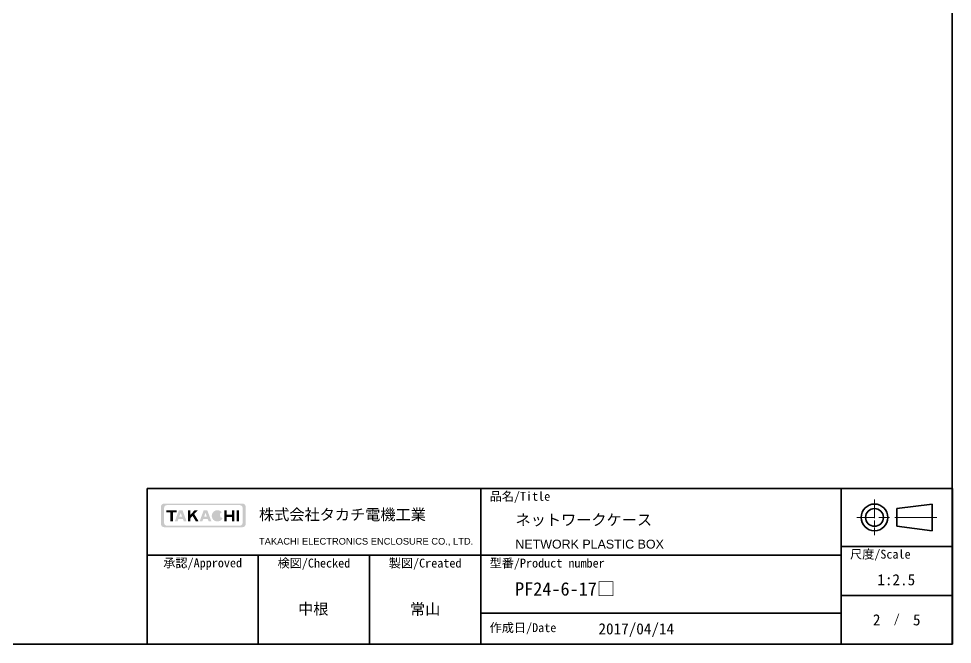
# Model space of a CAD drawing. Header units: millimetres. Extents: x 29 to 4761, y 16 to 859.
# Drawn here: x 1274 to 1798, y 16 to 367 of the extents above; entities that cross this region are included whole.
import ezdxf
from ezdxf.enums import TextEntityAlignment as Align

# ---------------------------------------------------------------- set-up
doc = ezdxf.new("R2010")
doc.units = ezdxf.units.MM
doc.header["$LTSCALE"] = 2
doc.linetypes.add('CHAIN', pattern=[0.3543, 0.2362, -0.0295, 0.0591, -0.0295])
for name, color, linetype, lineweight in [('Border (ISO)', 7, 'Continuous', 35), ('Hatch (ISO)', 1, 'Continuous', 18), ('Title (ISO)', 7, 'Continuous', 35)]:
    doc.layers.add(name, color=color, linetype=linetype, lineweight=lineweight)
doc.styles.add('textstyle4', font='msgothic.ttc')
doc.styles.add('textstyle5', font='arial.ttf')

# ---------------------------------------------------------------- blocks, each defined once
blk = doc.blocks.new('図面枠 tk図枠')
at = {"layer": 'Border (ISO)'}
for p in [(405.5, 289), (14.5, 8)]:
    blk.add_line(p, (405.5, 8), dxfattribs=at)
blk = doc.blocks.new('表題欄 tk表題欄')
at = {"layer": 'Hatch (ISO)', "transparency": 33554687}
h = blk.add_hatch(color=256, dxfattribs=at)
edge = h.paths.add_edge_path(flags=0)
edge.add_arc((95.58, 236.3), 0.596, 270, 360)
edge.add_line((96.17, 236.3), (96.17, 239.71))
edge.add_arc((95.58, 239.71), 0.596, 0, 90)
edge.add_line((95.58, 240.31), (79.14, 240.31))
edge.add_arc((79.14, 239.71), 0.596, 90, 180)
edge.add_line((78.54, 239.71), (78.54, 236.3))
edge.add_arc((79.14, 236.3), 0.596, 180, 270)
edge.add_line((79.14, 235.7), (95.58, 235.7))
edge = h.paths.add_edge_path(flags=0)
edge.add_line((77.84, 239.96), (77.84, 236.05))
edge.add_arc((78.54, 236.05), 0.702, 180, 270)
edge.add_line((78.54, 235.35), (96.17, 235.35))
edge.add_arc((96.17, 236.05), 0.702, 270, 360)
edge.add_line((96.87, 236.05), (96.87, 239.96))
edge.add_arc((96.17, 239.96), 0.702, 0, 90)
edge.add_line((96.17, 240.66), (78.54, 240.66))
edge.add_arc((78.54, 239.96), 0.702, 90, 180)
for points in [[(79.07, 239.15), (79.07, 238.66), (79.92, 238.66), (79.92, 236.66), (80.51, 236.66), (80.51, 238.66), (81.36, 238.66), (81.36, 239.15)], [(85.68, 236.66), (84.94, 237.89), (84.42, 237.32), (84.42, 236.66), (83.9, 236.66), (83.9, 239.15), (84.42, 239.15), (84.42, 238.1), (85.39, 239.15), (86.11, 239.15), (85.32, 238.3), (86.3, 236.66)], [(92.09, 239.15), (92.09, 236.66), (92.61, 236.66), (92.61, 237.66), (93.77, 237.66), (93.77, 236.66), (94.29, 236.66), (94.29, 239.15), (93.77, 239.15), (93.77, 238.15), (92.61, 238.15), (92.61, 239.15)], [(94.84, 239.15), (94.84, 236.66), (95.36, 236.66), (95.36, 239.15)]]:
    blk.add_hatch(color=256, dxfattribs=at).paths.add_polyline_path(points, flags=0)
h = blk.add_hatch(color=256, dxfattribs=at)
h.paths.add_polyline_path([(82.59, 237.71), (81.95, 237.71), (82.27, 238.58)], flags=0)
h.paths.add_polyline_path([(82.78, 237.2), (81.76, 237.2), (81.57, 236.66), (80.95, 236.66), (81.86, 239.15), (82.68, 239.15), (83.59, 236.66), (82.98, 236.66)], flags=0)
h = blk.add_hatch(color=256, dxfattribs=at)
h.paths.add_polyline_path([(87.53, 237.71), (88.16, 237.71), (87.85, 238.58)], flags=0)
h.paths.add_polyline_path([(87.14, 236.66), (87.34, 237.2), (88.35, 237.2), (88.55, 236.66), (89.17, 236.66), (88.25, 239.15), (87.44, 239.15), (86.52, 236.66)], flags=0)
h = blk.add_hatch(color=256, dxfattribs=at)
edge = h.paths.add_edge_path(flags=0)
edge.add_arc((90.52, 237.9), 1.27, 38.5505, 336.582)
edge.add_line((91.69, 237.4), (91.17, 237.62))
edge.add_ellipse((90.52, 237.9), major_axis=(0, -0.8), ratio=0.867347, start_angle=-235.349, end_angle=69.4109, ccw=False)
edge.add_line((91.09, 238.36), (91.52, 238.7))
at = {"layer": 'Title (ISO)'}
for p, q in [((74.71, 244.05), (255.71, 244.05)), ((74.71, 209.05), (74.71, 244.05)), ((149.71, 244.05), (149.71, 209.05)), ((230.71, 244.05), (230.71, 209.05)), ((255.71, 244.05), (255.71, 209.05)), ((243.21, 239.55), (251.21, 240.55)), ((243.21, 239.55), (243.21, 235.55)), ((251.21, 234.55), (251.21, 240.55)), ((243.21, 235.55), (251.21, 234.55)), ((230.71, 231.05), (255.71, 231.05)), ((74.71, 229.05), (230.71, 229.05)), ((99.71, 229.05), (99.71, 209.05)), ((124.71, 229.05), (124.71, 209.05)), ((230.71, 220.05), (255.71, 220.05)), ((149.71, 216.05), (230.71, 216.05)), ((255.71, 209.05), (74.71, 209.05))]:
    blk.add_line(p, q, dxfattribs=at)
at = {"layer": 'Title (ISO)', "color": 4, "linetype": 'CHAIN', "lineweight": 18, "ltscale": 8.88956}
blk.add_line((238.21, 241.55), (238.21, 233.55), dxfattribs=at)
at = {"layer": 'Title (ISO)', "color": 4, "linetype": 'CHAIN', "lineweight": 18, "ltscale": 20.001633}
blk.add_line((252.21, 237.55), (234.21, 237.55), dxfattribs=at)
at = {"layer": 'Title (ISO)'}
for radius in [3, 2]:
    blk.add_circle((238.21, 237.55), radius, dxfattribs=at)
at = {"layer": 'Title (ISO)', "color": 1, "char_height": 2, "line_spacing_factor": 1.5, "style": 'textstyle4'}
for s, insert, attachment_point in [('\\fMS Gothic|b0|i0|undefinedundefined|undefinedundefined;\\H2.0000;品名/Title', (151.71, 242.05), 4), ('\\fMS Gothic|b0|i0|undefinedundefined|undefinedundefined;\\H2.0000;尺度/Scale', (232.71, 229.05), 4), ('\\fMS Gothic|b0|i0|undefinedundefined|undefinedundefined;\\H2.0000;承認/Approved', (87.21, 227.05), 5), ('\\fMS Gothic|b0|i0|undefinedundefined|undefinedundefined;\\H2.0000;検図/Checked', (112.21, 227.05), 5), ('\\fMS Gothic|b0|i0|undefinedundefined|undefinedundefined;\\H2.0000;製図/Created', (137.21, 227.05), 5), ('\\fMS Gothic|b0|i0|undefinedundefined|undefinedundefined;\\H2.0000;型番/Product number', (151.71, 227.05), 4), ('\\fMS Gothic|b0|i0|undefinedundefined|undefinedundefined;\\H2.0000;作成日/Date', (151.71, 212.55), 4)]:
    blk.add_mtext(s, dxfattribs=dict(at, insert=insert, attachment_point=attachment_point))
at = {"layer": 'Title (ISO)', "color": 7, "line_spacing_factor": 1.5, "style": 'textstyle4'}
for s, insert, char_height, attachment_point in [('株式会社タカチ電機工業', (99.87, 238.05), 2.5, 4), ('\\fArial|b0|i0|undefinedundefined|undefinedundefined;\\H1.4986;TAKACHI ELECTRONICS ENCLOSURE CO., LTD.', (99.87, 232.05), 1.4986, 4), ('\\fMS Gothic|b0|i0|undefinedundefined|undefinedundefined;\\H2.0000;/', (243.21, 214.55), 2, 5)]:
    blk.add_mtext(s, dxfattribs=dict(at, insert=insert, char_height=char_height, attachment_point=attachment_point))
at = {"layer": 'Title (ISO)', "color": 7}
for tag, height, style, p in [('<品名>', 2.5, 'textstyle4', (157.54, 237)), ('<Title>', 2, 'textstyle5', (157.5, 231.55)), ('<型番>', 3, 'textstyle4', (157.44, 221.49))]:
    blk.add_attdef(tag, text='', height=height, dxfattribs=dict(at, style=style)).set_placement(p, align=Align.MIDDLE_LEFT)
at = {"layer": 'Title (ISO)', "color": 7, "style": 'textstyle4'}
for tag, p in [('<尺度>', (243.11, 223.55)), ('<承認>', (87.21, 217.05)), ('<検図>', (112.07, 217)), ('<製図>', (137.21, 216.96)), ('<総ページ数>', (247.71, 214.55)), ('作成日', (184.67, 212.53)), ('<ページ_No.>', (238.86, 214.55))]:
    blk.add_attdef(tag, text='', height=2.5, dxfattribs=at).set_placement(p, align=Align.MIDDLE_CENTER)

msp = doc.modelspace()

# ---------------------------------------------------------------- block references
at = {"xscale": 2.5, "yscale": 2.5, "zscale": 2.5}
msp.add_blockref('図面枠 tk図枠', (784.75, -4), dxfattribs=at)
ref = msp.add_blockref('表題欄 tk表題欄', (1159.23, -506.63), dxfattribs=dict(xscale=2.5, yscale=2.5, zscale=2.5))
ref.add_attrib('<品名>', 'ネットワークケース', dxfattribs={"layer": 'Title (ISO)', "color": 7, "height": 6.25, "style": 'textstyle4'}).set_placement((1553.07, 85.88), align=Align.MIDDLE_LEFT)
ref.add_attrib('<型番>', 'PF24-6-17□', dxfattribs={"layer": 'Title (ISO)', "color": 7, "height": 7.5, "style": 'textstyle4'}).set_placement((1552.82, 47.1), align=Align.MIDDLE_LEFT)
ref.add_attrib('<尺度>', '1:2.5', dxfattribs={"layer": 'Title (ISO)', "color": 7, "height": 6.25, "style": 'textstyle4'}).set_placement((1767, 52.25), align=Align.MIDDLE_CENTER)
ref.add_attrib('作成日', '2017/04/14', dxfattribs={"layer": 'Title (ISO)', "color": 7, "height": 6.25, "style": 'textstyle4'}).set_placement((1620.91, 24.7), align=Align.MIDDLE_CENTER)
ref.add_attrib('<検図>', '中根', dxfattribs={"layer": 'Title (ISO)', "color": 7, "height": 6.25, "style": 'textstyle4'}).set_placement((1439.39, 35.86), align=Align.MIDDLE_CENTER)
ref.add_attrib('<製図>', '常山', dxfattribs={"layer": 'Title (ISO)', "color": 7, "height": 6.25, "style": 'textstyle4'}).set_placement((1502.25, 35.77), align=Align.MIDDLE_CENTER)
ref.add_attrib('<Title>', 'NETWORK PLASTIC BOX', dxfattribs={"layer": 'Title (ISO)', "color": 7, "height": 5, "style": 'textstyle5'}).set_placement((1552.97, 72.25), align=Align.MIDDLE_LEFT)
ref.add_attrib('<ページ_No.>', '2', dxfattribs={"layer": 'Title (ISO)', "color": 7, "height": 6.25, "style": 'textstyle4'}).set_placement((1756, 29.75), align=Align.MIDDLE_CENTER)
ref.add_attrib('<総ページ数>', '5', dxfattribs={"layer": 'Title (ISO)', "color": 7, "height": 6.25, "style": 'textstyle4'}).set_placement((1778.5, 29.75), align=Align.MIDDLE_CENTER)

doc.saveas('drawing.dxf')
